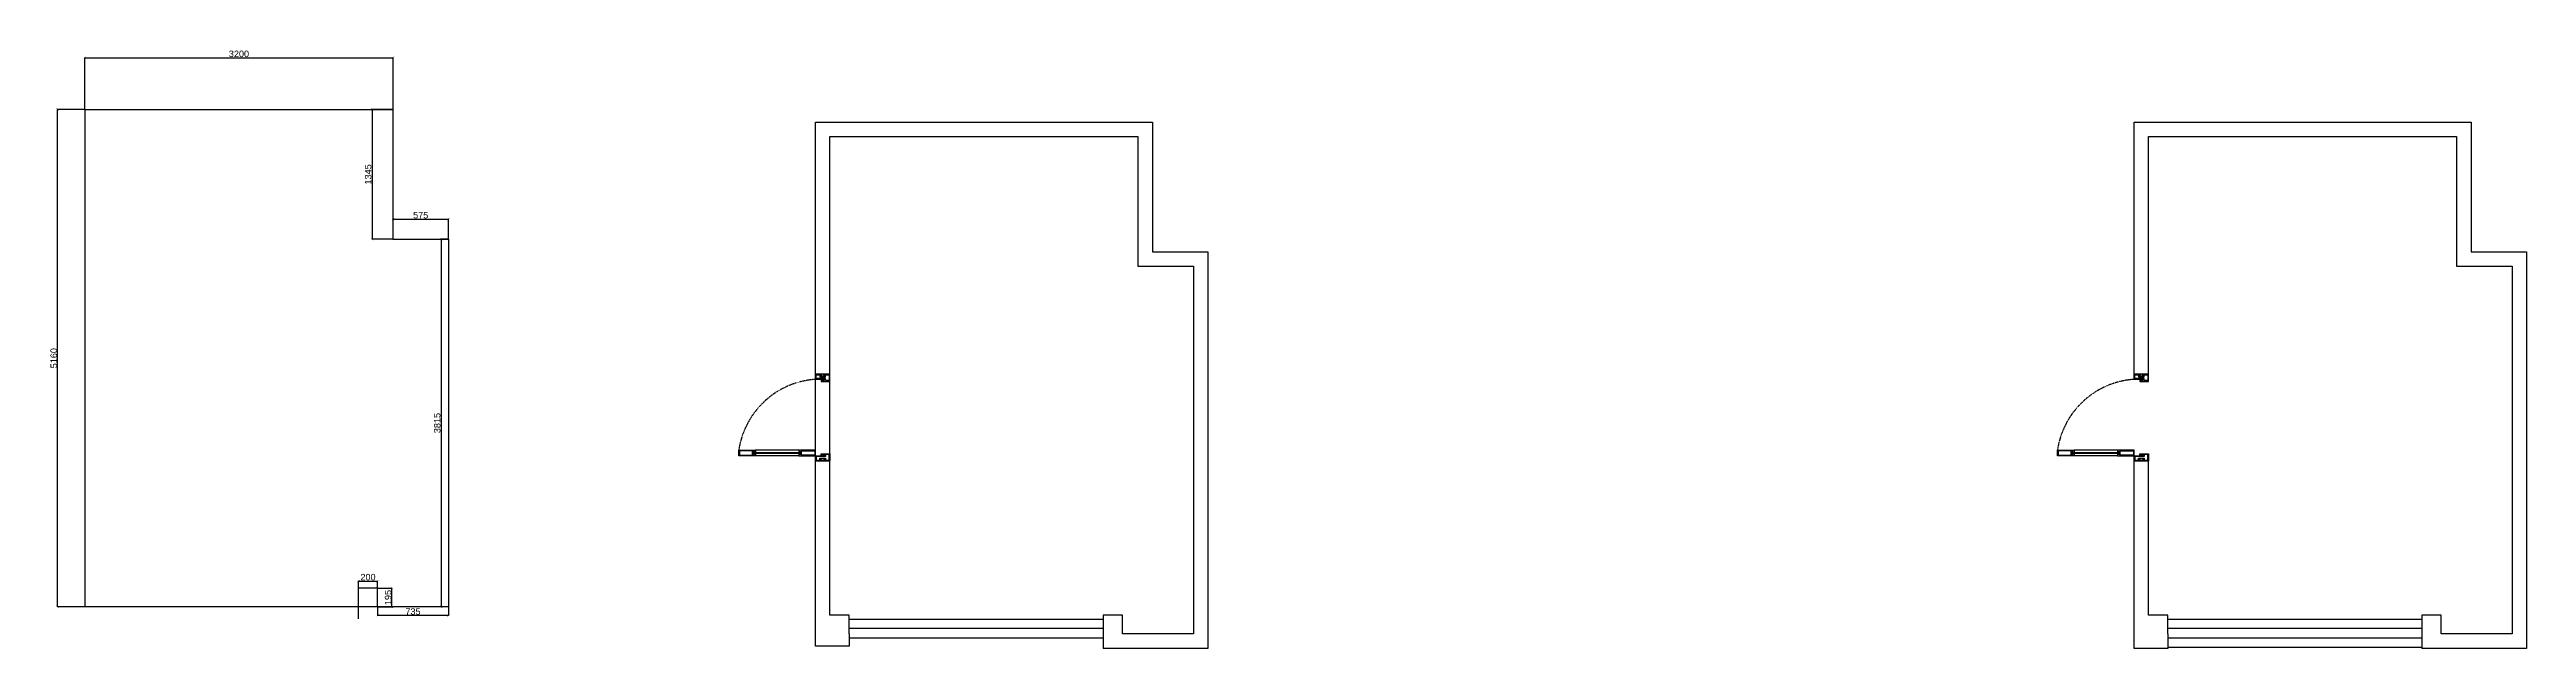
# Model space of a CAD drawing. Header units: millimetres. Extents: x -115011 to 94068, y -14280 to 53583.
# Drawn here: x -115011 to -89291, y 40445 to 46658 of the extents above; entities that cross this region are included whole.
import ezdxf

# ---------------------------------------------------------------- set-up
doc = ezdxf.new("R2010")
doc.units = ezdxf.units.MM
doc.linetypes.add('HIDDEN', pattern=[0.375, 0.25, -0.125])
doc.layers.add('ALM', color=120, linetype='Continuous')
doc.styles.get("Standard").update_dxf_attribs({"font": 'arial.ttf'})
doc.dimstyles.new('ISO-25', dxfattribs={"dimtxt": 67.5, "dimasz": 22.5, "dimexe": 1.25, "dimexo": 0.625, "dimgap": 5.63, "dimtad": 1, "dimtoh": 1, "dimdec": 0, "dimtxsty": 'Standard', "dimblk": 'ARCHTICK', "dimcen": 2.5, "dimclrd": 40, "dimclre": 40, "dimclrt": 1, "dimadec": 0, "dimazin": 0, "dimtfac": 1, "dimtdec": 0, "dimtmove": 0, "dimatfit": 3, "dimldrblk": 'BOXFILLED', "dimfxl": 1, "dimarcsym": 0})

# ---------------------------------------------------------------- blocks, each defined once
blk = doc.blocks.new('_ArchTick')
at = {"color": 0, "linetype": 'ByBlock', "const_width": 0.15}
blk.add_lwpolyline([(-0.5, -0.5), (0.5, 0.5)], dxfattribs=at)
blk = doc.blocks.new('*D34')
at = {"color": 40, "lineweight": -2, "transparency": 16777216}
for p, q in [((-114644, 46036), (-114644, 46575)), ((-114644, 46573), (-111444, 46573)), ((-111444, 46036), (-111444, 46575))]:
    blk.add_line(p, q, dxfattribs=at)
at = {"layer": 'Defpoints', "color": 0, "transparency": 16777216}
for p in [(-111444, 46573), (-114644, 46036), (-111444, 46036)]:
    blk.add_point(p, dxfattribs=at)
at = {"color": 40, "lineweight": -2, "transparency": 16777216, "xscale": 22.5, "yscale": 22.5, "zscale": 22.5, "rotation": 180}
blk.add_blockref('_ArchTick', (-114644, 46573), dxfattribs=at)
at = {"color": 40, "lineweight": -2, "transparency": 16777216, "xscale": 22.5, "yscale": 22.5, "zscale": 22.5}
blk.add_blockref('_ArchTick', (-111444, 46573), dxfattribs=at)
at = {"color": 1, "transparency": 16777216, "insert": (-113044, 46613), "char_height": 67.5, "attachment_point": 5}
blk.add_mtext('3200', dxfattribs=at)
blk = doc.blocks.new('_BoxFilled')
at = {"color": 0, "linetype": 'ByBlock', "lineweight": -2}
blk.add_line((-0.5, 0), (-1, 0), dxfattribs=at)
at = {"color": 0, "linetype": 'ByBlock'}
blk.add_solid([(-0.5, 0.5), (0.5, 0.5), (-0.5, -0.5), (0.5, -0.5)], dxfattribs=at)
blk = doc.blocks.new('*D35')
at = {"color": 40, "lineweight": -2, "transparency": 16777216}
for p, q in [((-111445, 46036), (-111663, 46036)), ((-111662, 46036), (-111662, 44691)), ((-111445, 44691), (-111663, 44691))]:
    blk.add_line(p, q, dxfattribs=at)
at = {"layer": 'Defpoints', "color": 0, "transparency": 16777216}
for p in [(-111444, 46036), (-111662, 44691), (-111444, 44691)]:
    blk.add_point(p, dxfattribs=at)
at = {"color": 40, "lineweight": -2, "transparency": 16777216, "xscale": 22.5, "yscale": 22.5, "zscale": 22.5}
for p, rotation in [((-111662, 46036), 90), ((-111662, 44691), 270)]:
    blk.add_blockref('_ArchTick', p, dxfattribs=dict(at, rotation=rotation))
at = {"color": 1, "transparency": 16777216, "insert": (-111702, 45363), "char_height": 67.5, "attachment_point": 5, "rotation": 90}
blk.add_mtext('1345', dxfattribs=at)
blk = doc.blocks.new('*D36')
at = {"color": 40, "lineweight": -2, "transparency": 16777216}
for p, q in [((-111444, 44695), (-111444, 44901)), ((-111444, 44899), (-110869, 44899)), ((-110869, 44695), (-110869, 44901))]:
    blk.add_line(p, q, dxfattribs=at)
at = {"layer": 'Defpoints', "color": 0, "transparency": 16777216}
for p in [(-110869, 44899), (-111444, 44694), (-110869, 44694)]:
    blk.add_point(p, dxfattribs=at)
at = {"color": 40, "lineweight": -2, "transparency": 16777216, "xscale": 22.5, "yscale": 22.5, "zscale": 22.5, "rotation": 180}
blk.add_blockref('_ArchTick', (-111444, 44899), dxfattribs=at)
at = {"color": 40, "lineweight": -2, "transparency": 16777216, "xscale": 22.5, "yscale": 22.5, "zscale": 22.5}
blk.add_blockref('_ArchTick', (-110869, 44899), dxfattribs=at)
at = {"color": 1, "transparency": 16777216, "insert": (-111157, 44939), "char_height": 67.5, "attachment_point": 5}
blk.add_mtext('575', dxfattribs=at)
blk = doc.blocks.new('*D37')
at = {"color": 40, "lineweight": -2, "transparency": 16777216}
for p, q in [((-110870, 44691), (-110946, 44691)), ((-110945, 44691), (-110945, 40876)), ((-110870, 40876), (-110946, 40876))]:
    blk.add_line(p, q, dxfattribs=at)
at = {"layer": 'Defpoints', "color": 0, "transparency": 16777216}
for p in [(-110869, 44691), (-110945, 40876), (-110869, 40876)]:
    blk.add_point(p, dxfattribs=at)
at = {"color": 40, "lineweight": -2, "transparency": 16777216, "xscale": 22.5, "yscale": 22.5, "zscale": 22.5}
for p, rotation in [((-110945, 44691), 90), ((-110945, 40876), 270)]:
    blk.add_blockref('_ArchTick', p, dxfattribs=dict(at, rotation=rotation))
at = {"color": 1, "transparency": 16777216, "insert": (-110985, 42783), "char_height": 67.5, "attachment_point": 5, "rotation": 90}
blk.add_mtext('3815', dxfattribs=at)
blk = doc.blocks.new('*D38')
at = {"color": 40, "lineweight": -2, "transparency": 16777216}
for p, q in [((-111604, 40875), (-111604, 40786)), ((-110869, 40787), (-111604, 40787)), ((-110869, 40875), (-110869, 40786))]:
    blk.add_line(p, q, dxfattribs=at)
at = {"layer": 'Defpoints', "color": 0, "transparency": 16777216}
for p in [(-111604, 40876), (-111604, 40787), (-110869, 40876)]:
    blk.add_point(p, dxfattribs=at)
at = {"color": 40, "lineweight": -2, "transparency": 16777216, "xscale": 22.5, "yscale": 22.5, "zscale": 22.5, "rotation": 180}
blk.add_blockref('_ArchTick', (-111604, 40787), dxfattribs=at)
at = {"color": 40, "lineweight": -2, "transparency": 16777216, "xscale": 22.5, "yscale": 22.5, "zscale": 22.5}
blk.add_blockref('_ArchTick', (-110869, 40787), dxfattribs=at)
at = {"color": 1, "transparency": 16777216, "insert": (-111237, 40827), "char_height": 67.5, "attachment_point": 5}
blk.add_mtext('735', dxfattribs=at)
blk = doc.blocks.new('*D39')
at = {"color": 40, "lineweight": -2, "transparency": 16777216}
for p, q in [((-111604, 41071), (-111454, 41071)), ((-111455, 40876), (-111455, 41071)), ((-111604, 40876), (-111454, 40876))]:
    blk.add_line(p, q, dxfattribs=at)
at = {"layer": 'Defpoints', "color": 0, "transparency": 16777216}
for p in [(-111604, 41071), (-111455, 41071), (-111604, 40876)]:
    blk.add_point(p, dxfattribs=at)
at = {"color": 40, "lineweight": -2, "transparency": 16777216, "xscale": 22.5, "yscale": 22.5, "zscale": 22.5}
for p, rotation in [((-111455, 41071), 90), ((-111455, 40876), 270)]:
    blk.add_blockref('_ArchTick', p, dxfattribs=dict(at, rotation=rotation))
at = {"color": 1, "transparency": 16777216, "insert": (-111495, 40973), "char_height": 67.5, "attachment_point": 5, "rotation": 90}
blk.add_mtext('195', dxfattribs=at)
blk = doc.blocks.new('*D40')
at = {"color": 40, "lineweight": -2, "transparency": 16777216}
for p, q in [((-111804, 41071), (-111804, 41145)), ((-111804, 41143), (-111604, 41143)), ((-111604, 41071), (-111604, 41145))]:
    blk.add_line(p, q, dxfattribs=at)
at = {"layer": 'Defpoints', "color": 0, "transparency": 16777216}
for p in [(-111804, 41071), (-111604, 41143), (-111604, 41071)]:
    blk.add_point(p, dxfattribs=at)
at = {"color": 40, "lineweight": -2, "transparency": 16777216, "xscale": 22.5, "yscale": 22.5, "zscale": 22.5, "rotation": 180}
blk.add_blockref('_ArchTick', (-111804, 41143), dxfattribs=at)
at = {"color": 40, "lineweight": -2, "transparency": 16777216, "xscale": 22.5, "yscale": 22.5, "zscale": 22.5}
blk.add_blockref('_ArchTick', (-111604, 41143), dxfattribs=at)
at = {"color": 1, "transparency": 16777216, "insert": (-111704, 41184), "char_height": 67.5, "attachment_point": 5}
blk.add_mtext('200', dxfattribs=at)
blk = doc.blocks.new('*D41')
at = {"color": 40, "lineweight": -2, "transparency": 16777216}
for p, q in [((-114645, 46036), (-114928, 46036)), ((-114927, 40876), (-114927, 46036)), ((-114645, 40876), (-114928, 40876))]:
    blk.add_line(p, q, dxfattribs=at)
at = {"layer": 'Defpoints', "color": 0, "transparency": 16777216}
for p in [(-114927, 46036), (-114644, 46036), (-114644, 40876)]:
    blk.add_point(p, dxfattribs=at)
at = {"color": 40, "lineweight": -2, "transparency": 16777216, "xscale": 22.5, "yscale": 22.5, "zscale": 22.5}
for p, rotation in [((-114927, 46036), 90), ((-114927, 40876), 270)]:
    blk.add_blockref('_ArchTick', p, dxfattribs=dict(at, rotation=rotation))
at = {"color": 1, "transparency": 16777216, "insert": (-114967, 43456), "char_height": 67.5, "attachment_point": 5, "rotation": 90}
blk.add_mtext('5160', dxfattribs=at)

msp = doc.modelspace()

# ---------------------------------------------------------------- hatches: boundary and pattern name
at = {"true_color": 0xed1f24}
h = msp.add_hatch(dxfattribs=at)
h.set_pattern_fill('ANSI31', color=240, scale=15, angle=-90)
h.set_pattern_definition([(315, (-110200.992, 49931.14), (33.67596, 33.67596), [])])
h.paths.add_polyline_path([(-106960.9, 42450.6), (-106974.3, 42457.3), (-106975.8, 42456.4), (-106962.4, 42449.7)])
h = msp.add_hatch(dxfattribs=at)
h.set_pattern_fill('ANSI31', color=240, scale=15, angle=-90)
h.set_pattern_definition([(315, (-96508.226, 49931.14), (33.67596, 33.67596), [])])
h.paths.add_polyline_path([(-93268.1, 42450.6), (-93281.6, 42457.3), (-93283.1, 42456.4), (-93269.6, 42449.7)])

# ---------------------------------------------------------------- linework, layer by layer
for points in [[(-114644.5, 46035.7), (-111444.5, 46035.7), (-111444.5, 44690.7), (-110869.5, 44690.7), (-110869.5, 40875.7), (-111604.5, 40875.7), (-111604.5, 41070.7), (-111804.5, 41070.7), (-111804.5, 40750.7)], [(-114644.5, 46035.7), (-114644.5, 40875.7)], [(-107058.5, 40470), (-107058.5, 45905), (-103558.5, 45905), (-103558.5, 44560), (-102983.5, 44560), (-102983.5, 40445), (-104018.5, 40445)], [(-93365.7, 43236), (-93365.7, 45905), (-89865.7, 45905), (-89865.7, 44560), (-89290.7, 44560), (-89290.7, 40445), (-90325.7, 40445)], [(-106908.5, 40790), (-106908.5, 45755), (-103708.5, 45755), (-103708.5, 44410), (-103133.5, 44410), (-103133.5, 40595), (-103868.5, 40595), (-103868.5, 40790), (-104068.5, 40790), (-104068.5, 40595)], [(-93215.7, 43215.4), (-93215.7, 45755), (-90015.7, 45755), (-90015.7, 44410), (-89440.7, 44410), (-89440.7, 40595), (-90175.7, 40595), (-90175.7, 40790), (-90375.7, 40790), (-90375.7, 40595)], [(-106908.5, 43290.3), (-107058.5, 43290.3)], [(-93215.7, 43290.3), (-93365.7, 43290.3)], [(-93365.7, 40445), (-93365.7, 42502.3)], [(-93215.7, 40790), (-93215.7, 42464.8)], [(-107058.2, 42390), (-106908.5, 42390)], [(-107033.5, 42390), (-106908.5, 42390)], [(-93365.4, 42390), (-93215.7, 42390)], [(-93340.7, 42390), (-93215.7, 42390)], [(-111604.5, 40875.7), (-114644.5, 40875.7)], [(-106708.5, 40595), (-106708.5, 40790), (-106908.5, 40790), (-106908.5, 40790)], [(-106708.5, 40749.5), (-104068.5, 40749.5)], [(-106708.5, 40654.5), (-104068.5, 40654.5)], [(-93015.7, 40595), (-93015.7, 40790), (-93215.7, 40790), (-93215.7, 40790)], [(-93015.7, 40749.5), (-90375.7, 40749.5)], [(-93015.7, 40654.5), (-90375.7, 40654.5)], [(-106708.5, 40470), (-107058.5, 40470)], [(-106708.5, 40595), (-106708.5, 40470)], [(-106708.5, 40554.5), (-104068.5, 40554.5)], [(-104068.5, 40595), (-104068.5, 40445)], [(-104018.5, 40445), (-104068.5, 40445)], [(-93015.7, 40445), (-93365.7, 40445)], [(-93015.7, 40595), (-93015.7, 40445)], [(-93015.7, 40554.5), (-90375.7, 40554.5)], [(-93015.7, 40458.7), (-90375.7, 40458.7)], [(-90375.7, 40595), (-90375.7, 40445)], [(-90325.7, 40445), (-90375.7, 40445)]]:
    msp.add_lwpolyline(points)
at = {"layer": 'ALM'}
for p, q in [((-107230.4, 42502.3), (-107681.5, 42502.3)), ((-107230.4, 42442.4), (-107681.5, 42442.4)), ((-93537.7, 42502.3), (-93988.7, 42502.3)), ((-93537.7, 42442.4), (-93988.7, 42442.4))]:
    msp.add_line(p, q, dxfattribs=at)
for points in [[(-106960.9, 43237.9), (-106960.9, 43229.7), (-106974.3, 43222.9), (-106974.3, 43215.4), (-106908.5, 43215.4), (-106908.5, 43290.3), (-106974.3, 43290.3), (-106974.3, 43282.8), (-106960.9, 43276.1), (-106960.9, 43268.6), (-106983.3, 43268.6), (-107005.8, 43268.6), (-107005.8, 43276.1), (-106992.3, 43282.8), (-106992.3, 43290.3), (-107058.2, 43290.3), (-107058.2, 43237.9)], [(-107050.7, 43245.4), (-107050.7, 43282.8), (-107013.3, 43282.8), (-107013.3, 43261.1), (-106983.3, 43261.1), (-106953.4, 43261.1), (-106953.4, 43282.8), (-106915.9, 43282.8), (-106915.9, 43222.9), (-106953.4, 43222.9), (-106953.4, 43245.4)], [(-106975.8, 43215.4), (-106975.8, 43223.8), (-106962.4, 43230.6), (-106962.4, 43236.4), (-106983.3, 43236.4), (-106983.3, 43222.9), (-106990.8, 43222.9), (-106990.8, 43236.4), (-106998.3, 43236.4), (-106998.3, 43215.4)], [(-93268.1, 43237.9), (-93268.1, 43229.7), (-93281.6, 43222.9), (-93281.6, 43215.4), (-93215.7, 43215.4), (-93215.7, 43290.3), (-93281.6, 43290.3), (-93281.6, 43282.8), (-93268.1, 43276.1), (-93268.1, 43268.6), (-93290.6, 43268.6), (-93313, 43268.6), (-93313, 43276.1), (-93299.6, 43282.8), (-93299.6, 43290.3), (-93365.4, 43290.3), (-93365.4, 43237.9)], [(-93358, 43245.4), (-93358, 43282.8), (-93320.5, 43282.8), (-93320.5, 43261.1), (-93290.6, 43261.1), (-93260.6, 43261.1), (-93260.6, 43282.8), (-93223.2, 43282.8), (-93223.2, 43222.9), (-93260.6, 43222.9), (-93260.6, 43245.4)], [(-93283.1, 43215.4), (-93283.1, 43223.8), (-93269.6, 43230.6), (-93269.6, 43236.4), (-93290.6, 43236.4), (-93290.6, 43222.9), (-93298.1, 43222.9), (-93298.1, 43236.4), (-93305.5, 43236.4), (-93305.5, 43215.4)], [(-107681.5, 42481.3), (-107689, 42481.3), (-107695.7, 42487.3), (-107703.2, 42487.3), (-107703.2, 42457.3), (-107695.7, 42457.3), (-107689, 42463.3), (-107681.5, 42463.3), (-107681.5, 42442.4), (-107853.7, 42442.4), (-107853.7, 42449.9), (-107853.7, 42449.9), (-107853.7, 42494.8), (-107853.7, 42494.8), (-107853.7, 42502.3), (-107681.5, 42502.3)], [(-107710.7, 42494.8), (-107846.2, 42494.8), (-107846.2, 42449.9), (-107710.7, 42449.9)], [(-107230.4, 42481.3), (-107222.9, 42481.3), (-107216.2, 42487.3), (-107208.7, 42487.3), (-107208.7, 42457.3), (-107216.2, 42457.3), (-107222.9, 42463.3), (-107230.4, 42463.3), (-107230.4, 42442.4), (-107058.2, 42442.4), (-107058.2, 42449.9), (-107058.2, 42449.9), (-107058.2, 42494.8), (-107058.2, 42494.8), (-107058.2, 42502.3), (-107230.4, 42502.3)], [(-107201.2, 42494.8), (-107065.7, 42494.8), (-107065.7, 42449.9), (-107201.2, 42449.9)], [(-106960.9, 42442.4), (-106960.9, 42450.6), (-106974.3, 42457.3), (-106974.3, 42464.8), (-106908.5, 42464.8), (-106908.5, 42390), (-106974.3, 42390), (-106974.3, 42397.4), (-106960.9, 42404.2), (-106960.9, 42411.7), (-106983.3, 42411.7), (-107005.8, 42411.7), (-107005.8, 42404.2), (-106992.3, 42397.4), (-106992.3, 42390), (-107058.2, 42390), (-107058.2, 42442.4)], [(-107050.7, 42434.9), (-107050.7, 42397.4), (-107013.3, 42397.4), (-107013.3, 42419.2), (-106983.3, 42419.2), (-106953.4, 42419.2), (-106953.4, 42397.4), (-106915.9, 42397.4), (-106915.9, 42457.3), (-106953.4, 42457.3), (-106953.4, 42434.9)], [(-106975.8, 42464.8), (-106975.8, 42456.4), (-106962.4, 42449.7), (-106962.4, 42443.9), (-106983.3, 42443.9), (-106983.3, 42457.3), (-106990.8, 42457.3), (-106990.8, 42443.9), (-106998.3, 42443.9), (-106998.3, 42464.8)], [(-93988.7, 42481.3), (-93996.2, 42481.3), (-94003, 42487.3), (-94010.4, 42487.3), (-94010.4, 42457.3), (-94003, 42457.3), (-93996.2, 42463.3), (-93988.7, 42463.3), (-93988.7, 42442.4), (-94160.9, 42442.4), (-94160.9, 42449.9), (-94160.9, 42449.9), (-94160.9, 42494.8), (-94160.9, 42494.8), (-94160.9, 42502.3), (-93988.7, 42502.3)], [(-94017.9, 42494.8), (-94153.5, 42494.8), (-94153.5, 42449.9), (-94017.9, 42449.9)], [(-93537.7, 42481.3), (-93530.2, 42481.3), (-93523.4, 42487.3), (-93515.9, 42487.3), (-93515.9, 42457.3), (-93523.4, 42457.3), (-93530.2, 42463.3), (-93537.7, 42463.3), (-93537.7, 42442.4), (-93365.4, 42442.4), (-93365.4, 42449.9), (-93365.4, 42449.9), (-93365.4, 42494.8), (-93365.4, 42494.8), (-93365.4, 42502.3), (-93537.7, 42502.3)], [(-93508.5, 42494.8), (-93372.9, 42494.8), (-93372.9, 42449.9), (-93508.5, 42449.9)], [(-93268.1, 42442.4), (-93268.1, 42450.6), (-93281.6, 42457.3), (-93281.6, 42464.8), (-93215.7, 42464.8), (-93215.7, 42390), (-93281.6, 42390), (-93281.6, 42397.4), (-93268.1, 42404.2), (-93268.1, 42411.7), (-93290.6, 42411.7), (-93313, 42411.7), (-93313, 42404.2), (-93299.6, 42397.4), (-93299.6, 42390), (-93365.4, 42390), (-93365.4, 42442.4)], [(-93358, 42434.9), (-93358, 42397.4), (-93320.5, 42397.4), (-93320.5, 42419.2), (-93290.6, 42419.2), (-93260.6, 42419.2), (-93260.6, 42397.4), (-93223.2, 42397.4), (-93223.2, 42457.3), (-93260.6, 42457.3), (-93260.6, 42434.9)], [(-93283.1, 42464.8), (-93283.1, 42456.4), (-93269.6, 42449.7), (-93269.6, 42443.9), (-93290.6, 42443.9), (-93290.6, 42457.3), (-93298.1, 42457.3), (-93298.1, 42443.9), (-93305.5, 42443.9), (-93305.5, 42464.8)]]:
    msp.add_lwpolyline(points, close=True, dxfattribs=at)
at = {"layer": 'ALM', "color": 251}
for points in [[(-107681.5, 42475.3), (-107697.2, 42475.3), (-107697.2, 42469.3), (-107681.5, 42469.3), (-107681.5, 42463.3), (-107703.2, 42463.3), (-107703.2, 42481.3), (-107681.5, 42481.3)], [(-107697.2, 42469.3), (-107214.7, 42469.3), (-107214.7, 42475.3), (-107697.2, 42475.3)], [(-107230.4, 42475.3), (-107214.7, 42475.3), (-107214.7, 42469.3), (-107230.4, 42469.3), (-107230.4, 42463.3), (-107208.7, 42463.3), (-107208.7, 42481.3), (-107230.4, 42481.3)], [(-93988.7, 42475.3), (-94004.5, 42475.3), (-94004.5, 42469.3), (-93988.7, 42469.3), (-93988.7, 42463.3), (-94010.4, 42463.3), (-94010.4, 42481.3), (-93988.7, 42481.3)], [(-94004.5, 42469.3), (-93521.9, 42469.3), (-93521.9, 42475.3), (-94004.5, 42475.3)], [(-93537.7, 42475.3), (-93521.9, 42475.3), (-93521.9, 42469.3), (-93537.7, 42469.3), (-93537.7, 42463.3), (-93515.9, 42463.3), (-93515.9, 42481.3), (-93537.7, 42481.3)]]:
    msp.add_lwpolyline(points, close=True, dxfattribs=at)
at = {"layer": 'ALM', "color": 251, "linetype": 'HIDDEN', "ltscale": 0.35}
for centre in [(-107001.1, 42376), (-93308.4, 42376)]:
    msp.add_arc(centre, 861.9, 89.82866, 171.57773, dxfattribs=at)

# ---------------------------------------------------------------- dimensions: what is measured, and where the dimension line sits
for base, p1, p2, picture, middle in [((-111444.5, 46573.3), (-114644.5, 46035.7), (-111444.5, 46035.7), '*D34', (-113044.5, 46613.4)), ((-110869.5, 44899.4), (-111444.5, 44694.5), (-110869.5, 44694.5), '*D36', (-111157, 44939.4)), ((-111604.5, 41143.5), (-111804.5, 41070.7), (-111604.5, 41070.7), '*D40', (-111704.5, 41183.6)), ((-111604.5, 40786.9), (-110869.5, 40875.7), (-111604.5, 40875.7), '*D38', (-111237, 40827))]:
    dim = msp.add_linear_dim(base=base, p1=p1, p2=p2, dimstyle='ISO-25')
    dim.commit()
    dim.dimension.update_dxf_attribs({"geometry": picture, "text_midpoint": middle})
for base, p1, p2, picture, middle in [((-114926.6, 46035.7), (-114644.5, 40875.7), (-114644.5, 46035.7), '*D41', (-114966.6, 43455.7)), ((-111661.8, 44690.7), (-111444.5, 46035.7), (-111444.5, 44690.7), '*D35', (-111701.9, 45363.2)), ((-110944.9, 40875.7), (-110869.5, 44690.7), (-110869.5, 40875.7), '*D37', (-110985, 42783.2)), ((-111455.4, 41070.7), (-111604.5, 40875.7), (-111604.5, 41070.7), '*D39', (-111495.5, 40973.2))]:
    dim = msp.add_linear_dim(base=base, p1=p1, p2=p2, angle=90, dimstyle='ISO-25')
    dim.commit()
    dim.dimension.update_dxf_attribs({"geometry": picture, "text_midpoint": middle})

doc.saveas('drawing.dxf')
